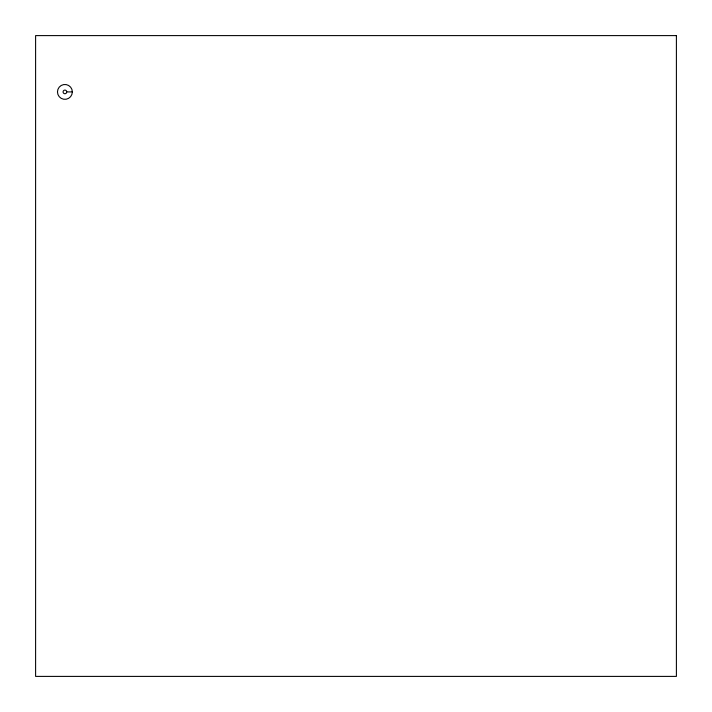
<?xml version="1.0" encoding="UTF-8"?>
<svg xmlns="http://www.w3.org/2000/svg" width="712" height="712" viewBox="0 0 712 712"><rect width="100%" height="100%" fill="white"/><g stroke="black" fill="none" stroke-linecap="round" stroke-linejoin="round"><path stroke-width="1.07" d="M66.741 91.91A1.833 1.833 0 0 0 63.991 90.326A1.833 1.833 0 0 0 63.991 93.503A1.833 1.833 0 0 0 66.741 91.91L72.33 91.91A7.44 7.44 0 0 1 61.188 98.354A7.44 7.44 0 0 1 61.188 85.476A7.44 7.44 0 0 1 72.348 91.91M676.4 35.6L35.6 35.6L35.6 676.4L676.4 676.4L676.4 35.6"/></g></svg>
